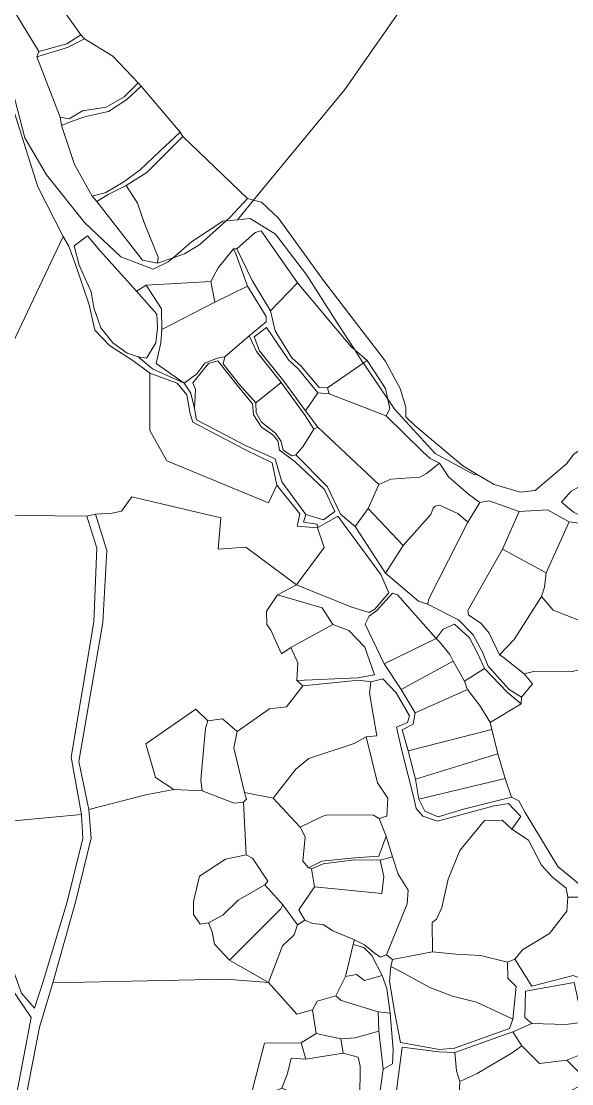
# Model space of a CAD drawing. Header units: metres. Extents: x 542555 to 550520, y 1840485 to 1846995.
# Drawn here: x 546246.8 to 546394.5, y 1842518.6 to 1842803.5 of the extents above; entities that cross this region are included whole.
import ezdxf

# ---------------------------------------------------------------- set-up
doc = ezdxf.new("R2010")
doc.units = ezdxf.units.M
doc.header["$MEASUREMENT"] = 0
doc.layers.add('Level 30', color=7, linetype='Continuous', lineweight=0)

msp = doc.modelspace()

# ---------------------------------------------------------------- linework, layer by layer
at = {"layer": 'Level 30', "color": 7, "linetype": 'Continuous', "lineweight": 0, "flags": 128}
for points in [[(546230.0851, 1842874.3283), (546302.76, 1842896.18), (546335.86, 1842906.13), (546357.54, 1842860.03), (546369.8, 1842833.97), (546367.19, 1842833.37), (546333.63, 1842785.24), (546333.63, 1842785.24), (546309.1565, 1842755.5798), (546307.52, 1842755.99), (546290.15, 1842772.61), (546289.47, 1842773.78), (546278.99, 1842786.11), (546278.21, 1842787.02), (546271.4, 1842794.2), (546263.82, 1842798.86), (546262.79, 1842799.9), (546255.78, 1842809.92), (546252.04, 1842818.23), (546249.97, 1842828.71), (546250.36, 1842832.35), (546245.77, 1842830.13)], [(546409.69, 1842826.66), (546411.9, 1842771.71), (546414.8327, 1842698.9138), (546414.8327, 1842698.9138), (546406.86, 1842695.48), (546402.9252, 1842692.8136), (546395.01, 1842687.45), (546393.08, 1842684.84), (546384.68, 1842677.74), (546380.73, 1842677.22), (546373.64, 1842679.32), (546369.1233, 1842682.0053), (546365.23, 1842684.32), (546352.36, 1842695.1), (546349.99, 1842697.46), (546349.99, 1842700.09), (546348.42, 1842705.09), (546344.48, 1842712.45), (546327.91, 1842734.01), (546315.86, 1842750.72), (546311.31, 1842755.04), (546309.1565, 1842755.5798), (546333.63, 1842785.24), (546367.19, 1842833.37)], [(546244.84, 1842806.42), (546251.5, 1842795.43), (546251.03, 1842793.99), (546257.23, 1842777.84), (546257.61, 1842775.57), (546261.13, 1842765.09), (546265.84, 1842756.65), (546267.13, 1842755.2), (546279.35, 1842739.45), (546283.39, 1842738.65), (546283.39, 1842738.65), (546287.5422, 1842740.1141), (546286.24, 1842738.99), (546282.25, 1842737.05), (546273.51, 1842740.32), (546263.87, 1842749.51), (546253.55, 1842762.34), (546247.82, 1842772.32), (546244.01, 1842786.79)], [(546244.01, 1842786.79), (546247.82, 1842772.32), (546253.55, 1842762.34), (546263.87, 1842749.51), (546273.51, 1842740.32), (546282.25, 1842737.05), (546286.24, 1842738.99), (546287.5422, 1842740.1141), (546290.65, 1842741.21), (546294.74, 1842743.66), (546301.7686, 1842749.9797), (546304.8, 1842750.3), (546308.27, 1842750.66), (546315.01, 1842746.42), (546323.41, 1842735.48), (546331.53, 1842722.7), (546336.2684, 1842715.391), (546336.2684, 1842715.391), (546335.43, 1842716.1), (546320.95, 1842733.37), (546311.17, 1842747.31), (546309.56, 1842746.86), (546304.64, 1842742.47), (546303.79, 1842742.5), (546299.6, 1842737.39), (546297.71, 1842733.73), (546280.32, 1842732.8), (546277.76, 1842731.18), (546267.94, 1842742.03), (546264.61, 1842745.96), (546261, 1842743.33), (546262.39, 1842738.1), (546265.58, 1842731), (546266.27, 1842726.7), (546268.14, 1842721.28), (546271.36, 1842717.34), (546275.22, 1842714.52), (546278.15, 1842713.53), (546282.04, 1842710.33), (546290.51, 1842706.46), (546292.35, 1842703.81), (546293.29, 1842699.73), (546293.82, 1842696.68), (546306.93, 1842689.74), (546314.89, 1842686.2), (546316.71, 1842679.99), (546323.13, 1842671.24), (546322.55, 1842669.23), (546326.21, 1842668.64), (546326.31, 1842667.69), (546320.8, 1842668.16), (546321.56, 1842671.48), (546315.42, 1842679.14), (546314.15, 1842685.11), (546306.81, 1842688.73), (546292.89, 1842696.01), (546292.1, 1842698.25), (546291.21, 1842703.34), (546288.61, 1842706.52), (546281.3, 1842709.14), (546276.75, 1842712.55), (546270.51, 1842716.56), (546266.55, 1842720.69), (546265.07, 1842727.46), (546261.4, 1842738.3), (546259.58, 1842743.22), (546258.04, 1842745.83), (546251.24, 1842759.16), (546239.33, 1842796.8)], [(546231.01, 1842688.77), (546258.04, 1842745.83), (546259.58, 1842743.22), (546261.4, 1842738.3), (546265.07, 1842727.46), (546266.55, 1842720.69), (546270.51, 1842716.56), (546276.75, 1842712.55), (546281.3, 1842709.14), (546281.35, 1842693.77), (546285.89, 1842685.62), (546313.14, 1842674.42), (546315.42, 1842679.14), (546321.56, 1842671.48), (546320.8, 1842668.16), (546326.31, 1842667.69), (546328.11, 1842662.44), (546328.11, 1842662.44), (546320.69, 1842652.37), (546307.06, 1842662.46), (546299.63, 1842661.95), (546300.36, 1842670.37), (546276.49, 1842676.03), (546273.74, 1842672.2), (546271.2, 1842671.59), (546266.74, 1842671.37), (546264.42, 1842670.82), (546238.53, 1842671.12)], [(546396.63, 1842568.64), (546393.48, 1842568.68), (546392.96, 1842571.04), (546389.36, 1842574.05), (546386.34, 1842577.24), (546382.87, 1842583.91), (546378.4, 1842586.9), (546380.86, 1842590.27), (546377.55, 1842593.75), (546373.32, 1842593.07), (546358.47, 1842589.03), (546354.5, 1842590.4), (546352.75, 1842592.41), (546352.2, 1842594.89), (546348.92, 1842607.96), (546347.52, 1842614.25), (546350.41, 1842615.44), (546350.99, 1842617.23), (546347.42, 1842623.45), (546343.84, 1842627.15), (546340.62, 1842626.4), (546337.39, 1842626.82), (546322.38, 1842625.36), (546320.73, 1842626.75), (546337.12, 1842627.48), (546341.56, 1842628.24), (546338.96, 1842635.66), (546334.69, 1842640.15), (546330.42, 1842641.76), (546327.53, 1842646.21), (546315.52, 1842649.68), (546320.69, 1842652.37), (546335.21, 1842646.52), (546340.11, 1842645.02), (546341.64, 1842645.86), (546345.44, 1842650.24), (546343.31, 1842655.16), (546331.74, 1842670.8), (546326.31, 1842667.69), (546326.21, 1842668.64), (546322.55, 1842669.23), (546323.13, 1842671.24), (546327.91, 1842669.87), (546330.97, 1842672.04), (546328.2, 1842677.99), (546320.34, 1842685.42), (546316.06, 1842688.55), (546315.67, 1842691.06), (546314.34, 1842692.66), (546311.31, 1842694.71), (546309.13, 1842697.99), (546308.85, 1842700.92), (546304.75, 1842705.91), (546299.54, 1842712.48), (546297.01, 1842711.73), (546292.87, 1842706.57), (546293.54, 1842704.78), (546293.29, 1842699.73), (546292.35, 1842703.81), (546290.51, 1842706.46), (546293.88, 1842708.98), (546296.11, 1842711.83), (546299.35, 1842713.16), (546301.4, 1842713.55), (546301.02, 1842711.69), (546305.2, 1842706.33), (546309.77, 1842701.24), (546309.87, 1842698.5), (546311.24, 1842696.06), (546315, 1842693.09), (546316.51, 1842690.85), (546317.09, 1842688.51), (546319.43, 1842687.04), (546320.52, 1842687.23), (546328.97, 1842678.65), (546332.43, 1842671.33), (546336.35, 1842668.04), (546344.57, 1842655.57), (546353.36, 1842648.02), (546355.82, 1842647.25), (546364.09, 1842643.05), (546368.07, 1842638.95), (546370.59, 1842634.32), (546372.07, 1842630.55), (546377.71, 1842624.31), (546381.01, 1842622.24), (546380.96, 1842620.53), (546377.2, 1842623.65), (546371.08, 1842629.96), (546369.43, 1842633.7), (546367.06, 1842638.22), (546363.02, 1842641.88), (546360.04, 1842640.48), (546358.13, 1842638.02), (546347.78, 1842649.72), (546346.37, 1842650.16), (546342.17, 1842645.55), (546340.13, 1842643.96), (546339.1, 1842641.84), (546344.18, 1842631.19), (546348.69, 1842624.29), (546352.51, 1842618.04), (546351.96, 1842615.06), (546349, 1842613.52), (546350.6, 1842607.89), (546352.6, 1842600.31), (546353.48, 1842594.91), (546355.12, 1842591.73), (546358.64, 1842590.19), (546365.41, 1842592.23), (546378.34, 1842595.48), (546380.28, 1842594.44), (546382.01, 1842591.38), (546390.78, 1842576.89), (546399.41, 1842569.74)], [(546397.13, 1842668.86), (546393.8, 1842669.33), (546387.99, 1842672.5), (546380.41, 1842672.06), (546372.31, 1842674.9), (546369.86, 1842674.44), (546366.8, 1842676.71), (546361.39, 1842681.33), (546358.99, 1842685.03), (546356.51, 1842686.25), (546354.52, 1842688.03), (546344.71, 1842697.71), (546345.69, 1842699.63), (546345.1457, 1842702.2322), (546347.05, 1842699.45), (546357.83, 1842687.62), (546368.36, 1842681.86), (546369.1233, 1842682.0053), (546373.64, 1842679.32), (546380.73, 1842677.22), (546384.68, 1842677.74), (546393.08, 1842684.84), (546395.01, 1842687.45)], [(546397.29, 1842679.1), (546394.31, 1842677.49), (546391.78, 1842674.57), (546394.93, 1842671.92)], [(546399.41, 1842569.74), (546390.78, 1842576.89), (546382.01, 1842591.38), (546380.28, 1842594.44), (546378.34, 1842595.48), (546376.65, 1842600.51), (546374.7, 1842607.06), (546373.09, 1842613.61), (546372.64, 1842615.52), (546380.96, 1842620.53), (546381.01, 1842622.24), (546383.92, 1842625.88), (546381.75, 1842628.51), (546384.27, 1842629.12), (546394.31, 1842629.08), (546398.29, 1842630.12)], [(546342.31, 1842510.94), (546343.89, 1842522.53), (546346.45, 1842523.94), (546346.61, 1842527.77), (546345.8, 1842537.54), (546344.85, 1842544.17), (546343.64, 1842547.6), (546340.9, 1842552.97), (546338.73, 1842555.14), (546335.82, 1842555.94), (546336.2, 1842557.16), (546338.88, 1842555.89), (546341.46, 1842553.72), (546343.23, 1842552.55), (546344.8, 1842553.14), (546346.4, 1842551.96), (546345.93, 1842550.08), (546345.62, 1842545.99), (546347, 1842537.55), (546348.55, 1842529.69), (546358.98, 1842527.83), (546363.03, 1842528.19), (546377.81, 1842533.41), (546378.7, 1842535.89), (546379.59, 1842544.69), (546377.32, 1842546.96), (546377.25, 1842551.17), (546379.18, 1842552.01), (546383.75, 1842544.75), (546394.88, 1842547.64)], [(546395.18, 1842545.79), (546382.09, 1842543.41), (546381.91, 1842536.34), (546383.77, 1842534.78), (546378.69, 1842532.5), (546363.13, 1842527.02), (546358.87, 1842527.18), (546348.97, 1842528.42), (546345.96, 1842505.2)]]:
    msp.add_lwpolyline(points, dxfattribs=at)
for points in [[(546245.77, 1842830.13), (546250.36, 1842832.35), (546249.97, 1842828.71), (546252.04, 1842818.23), (546255.78, 1842809.92), (546262.79, 1842799.9), (546259.01, 1842797.49), (546251.5, 1842795.43), (546244.84, 1842806.42), (546242.59, 1842813.48), (546242.87, 1842821.35), (546245.77, 1842830.13)], [(546259.22, 1842796.47), (546251.03, 1842793.99), (546251.5, 1842795.43), (546259.01, 1842797.49), (546262.79, 1842799.9), (546263.82, 1842798.86), (546259.22, 1842796.47)], [(546263.82, 1842798.86), (546271.4, 1842794.2), (546278.21, 1842787.02), (546274.44, 1842783.23), (546269.57, 1842780.52), (546263.23, 1842779.51), (546259.7, 1842777.36), (546257.23, 1842777.84), (546251.03, 1842793.99), (546259.22, 1842796.47), (546263.82, 1842798.86)], [(546258.04, 1842745.83), (546231.01, 1842688.77), (546223.35, 1842693.32), (546196.53, 1842683.5), (546171.1, 1842708.85), (546144.57, 1842724.72), (546136.93, 1842731.84), (546123.14, 1842721.8), (546105.81, 1842748.86), (546063.6822, 1842777.7198), (546064.5794, 1842777.8401), (546160.28, 1842771.41), (546212.69, 1842786.13), (546214.49, 1842788.85), (546222.25, 1842790.26), (546230.73, 1842792.9), (546239.33, 1842796.8), (546251.24, 1842759.16), (546258.04, 1842745.83)], [(546278.21, 1842787.02), (546278.99, 1842786.11), (546275.15, 1842782.52), (546270.23, 1842779.31), (546264.11, 1842777.97), (546260.17, 1842776.63), (546257.61, 1842775.57), (546257.23, 1842777.84), (546259.7, 1842777.36), (546263.23, 1842779.51), (546269.57, 1842780.52), (546274.44, 1842783.23), (546278.21, 1842787.02)], [(546278.99, 1842786.11), (546289.47, 1842773.78), (546284.03, 1842768.74), (546278.76, 1842763.71), (546274.37, 1842760.49), (546269.53, 1842757.61), (546265.84, 1842756.65), (546261.13, 1842765.09), (546257.61, 1842775.57), (546260.17, 1842776.63), (546264.11, 1842777.97), (546270.23, 1842779.31), (546275.15, 1842782.52), (546278.99, 1842786.11)], [(546289.47, 1842773.78), (546290.15, 1842772.61), (546285.06, 1842767.52), (546280.49, 1842763), (546274.98, 1842759.53), (546270.16, 1842757.12), (546267.13, 1842755.2), (546265.84, 1842756.65), (546269.53, 1842757.61), (546274.37, 1842760.49), (546278.76, 1842763.71), (546284.03, 1842768.74), (546289.47, 1842773.78)], [(546290.15, 1842772.61), (546307.52, 1842755.99), (546302.87, 1842750.97), (546301.7686, 1842749.9797), (546300.92, 1842749.89), (546292.53, 1842744.42), (546287.5422, 1842740.1141), (546283.39, 1842738.65), (546283.55, 1842740.29), (546279.91, 1842749.33), (546278.04, 1842754.75), (546274.98, 1842759.53), (546280.49, 1842763), (546285.06, 1842767.52), (546290.15, 1842772.61)], [(546274.98, 1842759.53), (546278.04, 1842754.75), (546279.91, 1842749.33), (546283.55, 1842740.29), (546283.39, 1842738.65), (546279.35, 1842739.45), (546267.13, 1842755.2), (546270.16, 1842757.12), (546274.98, 1842759.53)], [(546307.52, 1842755.99), (546309.1565, 1842755.5798), (546304.8, 1842750.3), (546301.7686, 1842749.9797), (546302.87, 1842750.97), (546307.52, 1842755.99)], [(546352.36, 1842695.1), (546365.23, 1842684.32), (546369.1233, 1842682.0053), (546368.36, 1842681.86), (546357.83, 1842687.62), (546347.05, 1842699.45), (546345.1457, 1842702.2322), (546344.55, 1842705.08), (546339.64, 1842712.54), (546336.2684, 1842715.391), (546331.53, 1842722.7), (546323.41, 1842735.48), (546315.01, 1842746.42), (546308.27, 1842750.66), (546304.8, 1842750.3), (546309.1565, 1842755.5798), (546311.31, 1842755.04), (546315.86, 1842750.72), (546327.91, 1842734.01), (546344.48, 1842712.45), (546348.42, 1842705.09), (546349.99, 1842700.09), (546349.99, 1842697.46), (546352.36, 1842695.1)], [(546301.7686, 1842749.9797), (546294.74, 1842743.66), (546290.65, 1842741.21), (546287.5422, 1842740.1141), (546292.53, 1842744.42), (546300.92, 1842749.89), (546301.7686, 1842749.9797)], [(546320.95, 1842733.37), (546313.67, 1842725.91), (546308.78, 1842734.04), (546304.64, 1842742.47), (546309.56, 1842746.86), (546311.17, 1842747.31), (546320.95, 1842733.37)], [(546283.34, 1842721.35), (546282.9, 1842717.3), (546280.41, 1842713.18), (546278.15, 1842713.53), (546275.22, 1842714.52), (546271.36, 1842717.34), (546268.14, 1842721.28), (546266.27, 1842726.7), (546265.58, 1842731), (546262.39, 1842738.1), (546261, 1842743.33), (546264.61, 1842745.96), (546267.94, 1842742.03), (546277.76, 1842731.18), (546283.17, 1842724.96), (546283.34, 1842721.35)], [(546307.48, 1842732.46), (546298.74, 1842728.24), (546297.71, 1842733.73), (546299.6, 1842737.39), (546303.79, 1842742.5), (546304.39, 1842741.13), (546307.48, 1842732.46)], [(546329.4, 1842703.61), (546326.38, 1842703.92), (546321.06, 1842710.29), (546318.52, 1842712.77), (546312.63, 1842721.45), (546309.3, 1842718.92), (546310.74, 1842715.17), (546317.25, 1842707.02), (546323.03, 1842699.06), (546326.37, 1842694.71), (546325.29, 1842694.19), (546322.95, 1842697.8), (546316.57, 1842706.7), (546309.97, 1842715.02), (546308, 1842719.18), (546312.56, 1842722.89), (546312.56, 1842724.32), (546307.48, 1842732.46), (546304.39, 1842741.13), (546303.79, 1842742.5), (546304.64, 1842742.47), (546308.78, 1842734.04), (546313.67, 1842725.91), (546314.95, 1842720.5), (546319.4, 1842713.25), (546321.9, 1842711.03), (546326.73, 1842705.36), (546328.93, 1842705.27), (546329.4, 1842703.61)], [(546282.04, 1842710.33), (546278.15, 1842713.53), (546280.41, 1842713.18), (546282.9, 1842717.3), (546283.34, 1842721.35), (546283.17, 1842724.96), (546277.76, 1842731.18), (546280.32, 1842732.8), (546284.4, 1842726.45), (546284.52, 1842720.87), (546284.27, 1842717.26), (546283.05, 1842711.79), (546290.51, 1842706.46), (546282.04, 1842710.33)], [(546298.74, 1842728.24), (546284.52, 1842720.87), (546284.4, 1842726.45), (546280.32, 1842732.8), (546297.71, 1842733.73), (546298.74, 1842728.24)], [(546307.48, 1842732.46), (546312.56, 1842724.32), (546312.56, 1842722.89), (546308, 1842719.18), (546301.4, 1842713.55), (546299.35, 1842713.16), (546296.11, 1842711.83), (546293.88, 1842708.98), (546290.51, 1842706.46), (546283.05, 1842711.79), (546284.27, 1842717.26), (546284.52, 1842720.87), (546298.74, 1842728.24), (546307.48, 1842732.46)], [(546338.5822, 1842711.822), (546328.93, 1842705.27), (546326.73, 1842705.36), (546321.9, 1842711.03), (546319.4, 1842713.25), (546314.95, 1842720.5), (546313.67, 1842725.91), (546320.95, 1842733.37), (546335.43, 1842716.1), (546336.2684, 1842715.391), (546338.5822, 1842711.822)], [(546326.38, 1842703.92), (546323.03, 1842699.06), (546317.25, 1842707.02), (546310.74, 1842715.17), (546309.3, 1842718.92), (546312.63, 1842721.45), (546318.52, 1842712.77), (546321.06, 1842710.29), (546326.38, 1842703.92)], [(546316.57, 1842706.7), (546309.77, 1842701.24), (546305.2, 1842706.33), (546301.02, 1842711.69), (546301.4, 1842713.55), (546308, 1842719.18), (546309.97, 1842715.02), (546316.57, 1842706.7)], [(546339.64, 1842712.54), (546338.5822, 1842711.822), (546336.2684, 1842715.391), (546339.64, 1842712.54)], [(546314.34, 1842692.66), (546315.67, 1842691.06), (546316.06, 1842688.55), (546320.34, 1842685.42), (546328.2, 1842677.99), (546330.97, 1842672.04), (546327.91, 1842669.87), (546323.13, 1842671.24), (546316.71, 1842679.99), (546314.89, 1842686.2), (546306.93, 1842689.74), (546293.82, 1842696.68), (546293.29, 1842699.73), (546293.54, 1842704.78), (546292.87, 1842706.57), (546297.01, 1842711.73), (546299.54, 1842712.48), (546304.75, 1842705.91), (546308.85, 1842700.92), (546309.13, 1842697.99), (546311.31, 1842694.71), (546314.34, 1842692.66)], [(546344.55, 1842705.08), (546345.1457, 1842702.2322), (546338.59, 1842711.81), (546338.5822, 1842711.822), (546339.64, 1842712.54), (546344.55, 1842705.08)], [(546281.3, 1842709.14), (546288.61, 1842706.52), (546291.21, 1842703.34), (546292.1, 1842698.25), (546292.89, 1842696.01), (546306.81, 1842688.73), (546314.15, 1842685.11), (546315.42, 1842679.14), (546313.14, 1842674.42), (546285.89, 1842685.62), (546281.35, 1842693.77), (546281.3, 1842709.14)], [(546345.1457, 1842702.2322), (546345.69, 1842699.63), (546344.71, 1842697.71), (546329.4, 1842703.61), (546328.93, 1842705.27), (546338.5822, 1842711.822), (546338.59, 1842711.81), (546345.1457, 1842702.2322)], [(546322.39, 1842689.39), (546320.52, 1842687.23), (546319.43, 1842687.04), (546317.09, 1842688.51), (546316.51, 1842690.85), (546315, 1842693.09), (546311.24, 1842696.06), (546309.87, 1842698.5), (546309.77, 1842701.24), (546316.57, 1842706.7), (546322.95, 1842697.8), (546325.29, 1842694.19), (546322.39, 1842689.39)], [(546345.99, 1842680.7), (546342.76, 1842679.28), (546326.37, 1842694.71), (546323.03, 1842699.06), (546326.38, 1842703.92), (546329.4, 1842703.61), (546344.71, 1842697.71), (546354.52, 1842688.03), (546356.51, 1842686.25), (546358.99, 1842685.03), (546355.49, 1842682.29), (546353.76, 1842681.29), (546345.99, 1842680.7)], [(546264.42, 1842670.82), (546267.07, 1842662.21), (546266.31, 1842642.46), (546260.19, 1842606.19), (546262.94, 1842590.79), (546234.09, 1842588.15), (546230.31, 1842598.41), (546218.22, 1842614.92), (546208.34, 1842630.37), (546190.17, 1842647.84), (546149.81, 1842655.88), (546196.53, 1842683.5), (546223.35, 1842693.32), (546231.01, 1842688.77), (546238.53, 1842671.12), (546264.42, 1842670.82)], [(546342.76, 1842679.28), (546339.89, 1842672.88), (546336.35, 1842668.04), (546332.43, 1842671.33), (546328.97, 1842678.65), (546320.52, 1842687.23), (546322.39, 1842689.39), (546325.29, 1842694.19), (546326.37, 1842694.71), (546342.76, 1842679.28)], [(546369.86, 1842674.44), (546366.62, 1842669.19), (546363.92, 1842671.54), (546359.02, 1842673.75), (546357.89, 1842673.49), (546357.32, 1842672.94), (546356.69, 1842671.27), (546349.31, 1842662.98), (546339.89, 1842672.88), (546342.76, 1842679.28), (546345.99, 1842680.7), (546353.76, 1842681.29), (546355.49, 1842682.29), (546358.99, 1842685.03), (546361.39, 1842681.33), (546366.8, 1842676.71), (546369.86, 1842674.44)], [(546413.87, 1842670.27), (546411.78, 1842662.35), (546409.15, 1842665.02), (546394.93, 1842671.92), (546391.78, 1842674.57), (546394.31, 1842677.49), (546397.29, 1842679.1), (546402.67, 1842677), (546410.39, 1842673.33), (546412.99, 1842673.67), (546413.74, 1842673.45), (546413.87, 1842670.27)], [(546313.43, 1842619.17), (546304.75, 1842613.04), (546300.79, 1842616.47), (546296.87, 1842615.96), (546293.67, 1842619.08), (546280.21, 1842609.79), (546282.83, 1842600.76), (546287.71, 1842597.55), (546280.2, 1842596.08), (546264.95, 1842592.16), (546262.23, 1842605.02), (546268.68, 1842642.34), (546269.78, 1842661.58), (546266.74, 1842671.37), (546271.2, 1842671.59), (546273.74, 1842672.2), (546276.49, 1842676.03), (546300.36, 1842670.37), (546299.63, 1842661.95), (546307.06, 1842662.46), (546320.69, 1842652.37), (546315.52, 1842649.68), (546312.57, 1842645.34), (546312.66, 1842641.74), (546313.81, 1842640.23), (546316.6, 1842633.94), (546319.13, 1842635.56), (546321.04, 1842631.44), (546320.73, 1842626.75), (546322.38, 1842625.36), (546317.97, 1842619.67), (546313.43, 1842619.17)], [(546383.92, 1842625.88), (546381.01, 1842622.24), (546377.71, 1842624.31), (546372.07, 1842630.55), (546370.59, 1842634.32), (546368.07, 1842638.95), (546364.09, 1842643.05), (546355.82, 1842647.25), (546356.24, 1842648.83), (546366.62, 1842669.19), (546369.86, 1842674.44), (546372.31, 1842674.9), (546380.41, 1842672.06), (546375.9, 1842661.97), (546366.63, 1842645.5), (546366.79, 1842644.35), (546370.17, 1842642.05), (546372.31, 1842639.42), (546375.14, 1842633.59), (546376.07, 1842633.01), (546381.75, 1842628.51), (546383.92, 1842625.88)], [(546339.89, 1842672.88), (546349.31, 1842662.98), (546344.57, 1842655.57), (546336.35, 1842668.04), (546339.89, 1842672.88)], [(546356.24, 1842648.83), (546355.82, 1842647.25), (546353.36, 1842648.02), (546344.57, 1842655.57), (546349.31, 1842662.98), (546356.69, 1842671.27), (546357.32, 1842672.94), (546357.89, 1842673.49), (546359.02, 1842673.75), (546363.92, 1842671.54), (546366.62, 1842669.19), (546356.24, 1842648.83)], [(546393.8, 1842669.33), (546387.64, 1842655.63), (546375.9, 1842661.97), (546380.41, 1842672.06), (546387.99, 1842672.5), (546393.8, 1842669.33)], [(546335.21, 1842646.52), (546320.69, 1842652.37), (546328.11, 1842662.44), (546326.31, 1842667.69), (546331.74, 1842670.8), (546343.31, 1842655.16), (546345.44, 1842650.24), (546341.64, 1842645.86), (546340.11, 1842645.02), (546335.21, 1842646.52)], [(546409.41, 1842659.84), (546409.92, 1842657.72), (546406.91, 1842647.52), (546406.13, 1842645.99), (546406.16, 1842640.78), (546404.48, 1842639.96), (546400.88, 1842641.63), (546396.88, 1842642.74), (546389.51, 1842645.59), (546386.4, 1842649.23), (546387.14, 1842651.75), (546387.64, 1842655.63), (546393.8, 1842669.33), (546397.13, 1842668.86), (546406.01, 1842664.02), (546407.86, 1842662.46), (546409.41, 1842659.84)], [(546375.9, 1842661.97), (546387.64, 1842655.63), (546387.14, 1842651.75), (546386.4, 1842649.23), (546379.02, 1842637.7), (546375.14, 1842633.59), (546372.31, 1842639.42), (546370.17, 1842642.05), (546366.79, 1842644.35), (546366.63, 1842645.5), (546375.9, 1842661.97)], [(546330.42, 1842641.76), (546319.13, 1842635.56), (546316.6, 1842633.94), (546313.81, 1842640.23), (546312.66, 1842641.74), (546312.57, 1842645.34), (546315.52, 1842649.68), (546327.53, 1842646.21), (546330.42, 1842641.76)], [(546358.13, 1842638.02), (546344.18, 1842631.19), (546339.1, 1842641.84), (546340.13, 1842643.96), (546342.17, 1842645.55), (546346.37, 1842650.16), (546347.78, 1842649.72), (546358.13, 1842638.02)], [(546386.4, 1842649.23), (546389.51, 1842645.59), (546396.88, 1842642.74), (546400.88, 1842641.63), (546404.48, 1842639.96), (546404.09, 1842633.26), (546403.52, 1842630.42), (546398.29, 1842630.12), (546394.31, 1842629.08), (546384.27, 1842629.12), (546381.75, 1842628.51), (546376.07, 1842633.01), (546375.14, 1842633.59), (546379.02, 1842637.7), (546386.4, 1842649.23)], [(546341.56, 1842628.24), (546337.12, 1842627.48), (546320.73, 1842626.75), (546321.04, 1842631.44), (546319.13, 1842635.56), (546330.42, 1842641.76), (546334.69, 1842640.15), (546338.96, 1842635.66), (546341.56, 1842628.24)], [(546371.08, 1842629.96), (546365.75, 1842626.56), (546362.68, 1842631.93), (546361.8, 1842633.75), (546359, 1842637.15), (546358.13, 1842638.02), (546360.04, 1842640.48), (546363.02, 1842641.88), (546367.06, 1842638.22), (546369.43, 1842633.7), (546371.08, 1842629.96)], [(546362.68, 1842631.93), (546348.69, 1842624.29), (546344.18, 1842631.19), (546358.13, 1842638.02), (546359, 1842637.15), (546361.8, 1842633.75), (546362.68, 1842631.93)], [(546365.75, 1842626.56), (546366.56, 1842624.33), (546352.51, 1842618.04), (546348.69, 1842624.29), (546362.68, 1842631.93), (546365.75, 1842626.56)], [(546380.96, 1842620.53), (546372.64, 1842615.52), (546369.98, 1842619.8), (546366.56, 1842624.33), (546365.75, 1842626.56), (546371.08, 1842629.96), (546377.2, 1842623.65), (546380.96, 1842620.53)], [(546340.62, 1842626.4), (546340.23, 1842623.38), (546342.23, 1842611.94), (546339.38, 1842611.64), (546336.12, 1842609.89), (546323.93, 1842605.81), (546320.45, 1842603.01), (546314.39, 1842595.15), (546306.75, 1842596.71), (546303.86, 1842608.68), (546304.75, 1842613.04), (546313.43, 1842619.17), (546317.97, 1842619.67), (546322.38, 1842625.36), (546337.39, 1842626.82), (546340.62, 1842626.4)], [(546380.86, 1842590.27), (546378.4, 1842586.9), (546375.85, 1842589.26), (546371.11, 1842589.21), (546364.46, 1842581.12), (546361.36, 1842573.43), (546359.68, 1842565.9), (546358.17, 1842562.77), (546357.09, 1842561.82), (546357.13, 1842554), (546352.96, 1842553.17), (546346.4, 1842551.96), (546344.8, 1842553.14), (546350.34, 1842566.85), (546350.61, 1842570.53), (546347.92, 1842574.78), (546346.45, 1842579.46), (546344.75, 1842584.96), (546342.79, 1842589.75), (546344.92, 1842590.32), (546345.19, 1842595.22), (546342.37, 1842599.29), (546339.38, 1842611.64), (546342.23, 1842611.94), (546340.23, 1842623.38), (546340.62, 1842626.4), (546343.84, 1842627.15), (546347.42, 1842623.45), (546350.99, 1842617.23), (546350.41, 1842615.44), (546347.52, 1842614.25), (546348.92, 1842607.96), (546352.2, 1842594.89), (546352.75, 1842592.41), (546354.5, 1842590.4), (546358.47, 1842589.03), (546373.32, 1842593.07), (546377.55, 1842593.75), (546380.86, 1842590.27)], [(546373.09, 1842613.61), (546350.6, 1842607.89), (546349, 1842613.52), (546351.96, 1842615.06), (546352.51, 1842618.04), (546366.56, 1842624.33), (546369.98, 1842619.8), (546372.64, 1842615.52), (546373.09, 1842613.61)], [(546287.71, 1842597.55), (546282.83, 1842600.76), (546280.21, 1842609.79), (546293.67, 1842619.08), (546296.87, 1842615.96), (546296.22, 1842613.95), (546294.97, 1842600.11), (546295.35, 1842597.18), (546287.71, 1842597.55)], [(546307.21, 1842594.91), (546306.43, 1842594.14), (546303.93, 1842593.88), (546295.35, 1842597.18), (546294.97, 1842600.11), (546296.22, 1842613.95), (546296.87, 1842615.96), (546300.79, 1842616.47), (546304.75, 1842613.04), (546303.86, 1842608.68), (546306.75, 1842596.71), (546307.21, 1842594.91)], [(546373.09, 1842613.61), (546374.7, 1842607.06), (546352.6, 1842600.31), (546350.6, 1842607.89), (546373.09, 1842613.61)], [(546339.38, 1842611.64), (546342.37, 1842599.29), (546345.19, 1842595.22), (546344.92, 1842590.32), (546342.79, 1842589.75), (546341.27, 1842590.66), (546328.94, 1842590.71), (546327.76, 1842590.36), (546321.6, 1842587.39), (546314.39, 1842595.15), (546320.45, 1842603.01), (546323.93, 1842605.81), (546336.12, 1842609.89), (546339.38, 1842611.64)], [(546374.7, 1842607.06), (546376.65, 1842600.51), (546353.48, 1842594.91), (546352.6, 1842600.31), (546374.7, 1842607.06)], [(546376.65, 1842600.51), (546378.34, 1842595.48), (546365.41, 1842592.23), (546358.64, 1842590.19), (546355.12, 1842591.73), (546353.48, 1842594.91), (546376.65, 1842600.51)], [(546302.71, 1842551.73), (546313.11, 1842545.78), (546301.68, 1842546.68), (546255.29, 1842545.66), (546261.44, 1842567.7), (546265.54, 1842584.44), (546264.95, 1842592.16), (546280.2, 1842596.08), (546287.71, 1842597.55), (546295.35, 1842597.18), (546303.93, 1842593.88), (546306.43, 1842594.14), (546307.11, 1842579.99), (546301.63, 1842578.83), (546294.63, 1842574.26), (546293.06, 1842567.46), (546293.03, 1842563.98), (546294.83, 1842561.42), (546297.01, 1842561.72), (546298, 1842559.36), (546298.65, 1842556.06), (546302.71, 1842551.73)], [(546324.64, 1842576.23), (546325.45, 1842571.43), (546321.28, 1842565.21), (546322.93, 1842562.49), (546320.88, 1842561.23), (546316.95, 1842566.56), (546312.2, 1842571.92), (546312.96, 1842572.96), (546308.88, 1842579.12), (546307.11, 1842579.99), (546306.43, 1842594.14), (546307.21, 1842594.91), (546306.75, 1842596.71), (546314.39, 1842595.15), (546321.6, 1842587.39), (546322.99, 1842584.83), (546322.36, 1842578.26), (546323.91, 1842576.54), (546324.64, 1842576.23)], [(546262.94, 1842590.79), (546263.33, 1842584.39), (546259.12, 1842567.39), (546252.68, 1842546.05), (546250.34, 1842538.87), (546246.85, 1842542.94), (546245.09, 1842547.85), (546240.85, 1842569.29), (546234.09, 1842588.15), (546262.94, 1842590.79)], [(546342.79, 1842589.75), (546344.75, 1842584.96), (546342.75, 1842579.67), (546336.34, 1842579.21), (546327.41, 1842578.29), (546323.91, 1842576.54), (546322.36, 1842578.26), (546322.99, 1842584.83), (546321.6, 1842587.39), (546327.76, 1842590.36), (546328.94, 1842590.71), (546341.27, 1842590.66), (546342.79, 1842589.75)], [(546381.32, 1842554.53), (546379.18, 1842552.01), (546377.25, 1842551.17), (546370.03, 1842552.97), (546363.42, 1842553.38), (546357.13, 1842554), (546357.09, 1842561.82), (546358.17, 1842562.77), (546359.68, 1842565.9), (546361.36, 1842573.43), (546364.46, 1842581.12), (546371.11, 1842589.21), (546375.85, 1842589.26), (546378.4, 1842586.9), (546382.87, 1842583.91), (546386.34, 1842577.24), (546389.36, 1842574.05), (546392.96, 1842571.04), (546393.48, 1842568.68), (546393.13, 1842564.88), (546388.54, 1842558.88), (546381.32, 1842554.53)], [(546346.45, 1842579.46), (546343.13, 1842578.59), (546336.18, 1842578.67), (546327.79, 1842577.55), (546324.64, 1842576.23), (546323.91, 1842576.54), (546327.41, 1842578.29), (546336.34, 1842579.21), (546342.75, 1842579.67), (546344.75, 1842584.96), (546346.45, 1842579.46)], [(546312.96, 1842572.96), (546312.2, 1842571.92), (546305.01, 1842567.84), (546300.9, 1842563.79), (546297.01, 1842561.72), (546294.83, 1842561.42), (546293.03, 1842563.98), (546293.06, 1842567.46), (546294.63, 1842574.26), (546301.63, 1842578.83), (546307.11, 1842579.99), (546308.88, 1842579.12), (546312.96, 1842572.96)], [(546346.45, 1842579.46), (546347.92, 1842574.78), (546350.61, 1842570.53), (546350.34, 1842566.85), (546344.8, 1842553.14), (546343.23, 1842552.55), (546341.46, 1842553.72), (546338.88, 1842555.89), (546336.2, 1842557.16), (546330.36, 1842559.62), (546327.85, 1842561.34), (546324.92, 1842561.57), (546322.93, 1842562.49), (546321.28, 1842565.21), (546325.45, 1842571.43), (546343.53, 1842569.65), (546344.05, 1842574.22), (546343.13, 1842578.59), (546346.45, 1842579.46)], [(546343.53, 1842569.65), (546325.45, 1842571.43), (546324.64, 1842576.23), (546327.79, 1842577.55), (546336.18, 1842578.67), (546343.13, 1842578.59), (546344.05, 1842574.22), (546343.53, 1842569.65)], [(546249.5, 1842536.4), (546245, 1842512.76), (546233.95, 1842514.35), (546217.15, 1842510.49), (546199.96, 1842491.67), (546191.56, 1842482.85), (546181.27, 1842495.06), (546149.76, 1842536.61), (546236.78, 1842571.03), (546242.29, 1842546.94), (546249.5, 1842536.4)], [(546312.2, 1842571.92), (546316.95, 1842566.56), (546316.41, 1842565.52), (546302.71, 1842551.73), (546298.65, 1842556.06), (546298, 1842559.36), (546297.01, 1842561.72), (546300.9, 1842563.79), (546305.01, 1842567.84), (546312.2, 1842571.92)], [(546316.95, 1842566.56), (546320.88, 1842561.23), (546320.04, 1842558.56), (546316.9, 1842555.63), (546313.11, 1842545.78), (546302.71, 1842551.73), (546316.41, 1842565.52), (546316.95, 1842566.56)], [(546395.91, 1842547.23), (546394.88, 1842547.64), (546383.75, 1842544.75), (546379.18, 1842552.01), (546381.32, 1842554.53), (546388.54, 1842558.88), (546393.13, 1842564.88), (546393.48, 1842568.68), (546396.63, 1842568.64), (546400.07, 1842564.26), (546405.42, 1842556.31), (546407.98, 1842552.76), (546409.19, 1842550.48), (546406.43, 1842549.99), (546403.78, 1842549.01), (546395.91, 1842547.23)], [(546336.2, 1842557.16), (546335.82, 1842555.94), (546333.77, 1842547.35), (546331.18, 1842542.19), (546326.18, 1842540.74), (546324.92, 1842538.41), (546320.74, 1842537.23), (546313.11, 1842545.78), (546316.9, 1842555.63), (546320.04, 1842558.56), (546320.88, 1842561.23), (546322.93, 1842562.49), (546324.92, 1842561.57), (546327.85, 1842561.34), (546330.36, 1842559.62), (546336.2, 1842557.16)], [(546336.77, 1842547.93), (546333.77, 1842547.35), (546335.82, 1842555.94), (546338.73, 1842555.14), (546340.9, 1842552.97), (546343.64, 1842547.6), (546338.94, 1842546.26), (546336.77, 1842547.93)], [(546377.25, 1842551.17), (546377.32, 1842546.96), (546379.59, 1842544.69), (546378.7, 1842535.89), (546375.5, 1842537.42), (546368.9, 1842540.44), (546362.53, 1842542.11), (546356.39, 1842544.44), (546348.9, 1842548.49), (546345.93, 1842550.08), (546346.4, 1842551.96), (546352.96, 1842553.17), (546357.13, 1842554), (546363.42, 1842553.38), (546370.03, 1842552.97), (546377.25, 1842551.17)], [(546345.93, 1842550.08), (546348.9, 1842548.49), (546356.39, 1842544.44), (546362.53, 1842542.11), (546368.9, 1842540.44), (546375.5, 1842537.42), (546378.7, 1842535.89), (546377.81, 1842533.41), (546363.03, 1842528.19), (546358.98, 1842527.83), (546348.55, 1842529.69), (546347, 1842537.55), (546345.62, 1842545.99), (546345.93, 1842550.08)], [(546325.95, 1842532.06), (546321.91, 1842529.62), (546312.07, 1842529.53), (546302.97, 1842494.3), (546291.74, 1842493.54), (546249, 1842487.2), (546248.32, 1842516.22), (546251.68, 1842533.76), (546255.29, 1842545.66), (546301.68, 1842546.68), (546313.11, 1842545.78), (546320.74, 1842537.23), (546324.92, 1842538.41), (546325.95, 1842532.06)], [(546345.8, 1842537.54), (546342.52, 1842537.92), (546332.6, 1842540.95), (546331.18, 1842542.19), (546333.77, 1842547.35), (546336.77, 1842547.93), (546338.94, 1842546.26), (546343.64, 1842547.6), (546344.85, 1842544.17), (546345.8, 1842537.54)], [(546395.18, 1842545.79), (546397.5, 1842535.15), (546392.9, 1842534.49), (546383.77, 1842534.78), (546381.91, 1842536.34), (546382.09, 1842543.41), (546395.18, 1842545.79)], [(546342.52, 1842537.92), (546342.73, 1842532.72), (546336.41, 1842530.89), (546332.54, 1842530.61), (546325.95, 1842532.06), (546324.92, 1842538.41), (546326.18, 1842540.74), (546331.18, 1842542.19), (546332.6, 1842540.95), (546342.52, 1842537.92)], [(546346.45, 1842523.94), (546343.89, 1842522.53), (546343.4, 1842527.36), (546342.73, 1842532.72), (546342.52, 1842537.92), (546345.8, 1842537.54), (546346.61, 1842527.77), (546346.45, 1842523.94)], [(546343.89, 1842522.53), (546342.31, 1842510.94), (546337.69, 1842512.6), (546337.67, 1842514.59), (546337.72, 1842523.33), (546337.19, 1842525.75), (546333.15, 1842526.8), (546332.54, 1842530.61), (546336.41, 1842530.89), (546342.73, 1842532.72), (546343.4, 1842527.36), (546343.89, 1842522.53)], [(546369.14, 1842521.34), (546364.51, 1842519.22), (546363.55, 1842522.07), (546363.13, 1842527.02), (546378.69, 1842532.5), (546381.14, 1842528.79), (546378.55, 1842526.92), (546369.14, 1842521.34)], [(546397.5, 1842535.15), (546399.88, 1842527.58), (546393.19, 1842524.96), (546385.8, 1842524.03), (546381.14, 1842528.79), (546378.69, 1842532.5), (546383.77, 1842534.78), (546392.9, 1842534.49), (546397.5, 1842535.15)], [(546318.2, 1842521.39), (546316.71, 1842517.43), (546312.99, 1842515.86), (546313.31, 1842511.99), (546314.58, 1842509.54), (546313.57, 1842506.7), (546316.54, 1842503.74), (546313.92, 1842496.02), (546317.55, 1842487.93), (546312.53, 1842480.52), (546315.06, 1842473.01), (546315.35, 1842472.25), (546316.53, 1842467.57), (546316, 1842467.2), (546311.66, 1842465.57), (546308.31, 1842481.64), (546302.97, 1842494.3), (546312.07, 1842529.53), (546321.91, 1842529.62), (546323.13, 1842525.23), (546319.18, 1842525.51), (546318.2, 1842521.39)], [(546333.15, 1842526.8), (546323.13, 1842525.23), (546321.91, 1842529.62), (546325.95, 1842532.06), (546332.54, 1842530.61), (546333.15, 1842526.8)], [(546337.72, 1842523.33), (546337.67, 1842514.59), (546335.36, 1842514.53), (546330.93, 1842514.59), (546326.39, 1842515.77), (546321.09, 1842515.61), (546316.71, 1842517.43), (546318.2, 1842521.39), (546319.18, 1842525.51), (546323.13, 1842525.23), (546333.15, 1842526.8), (546337.19, 1842525.75), (546337.72, 1842523.33)], [(546364.51, 1842519.22), (546364.18, 1842513.55), (546365.26, 1842507.26), (546357.35, 1842505.08), (546350.04, 1842504.38), (546345.96, 1842505.2), (546348.97, 1842528.42), (546358.87, 1842527.18), (546363.13, 1842527.02), (546363.55, 1842522.07), (546364.51, 1842519.22)], [(546394.35, 1842516.83), (546394.16, 1842516.78), (546386.76, 1842514.79), (546374.78, 1842509.69), (546371.15, 1842508.76), (546369.45, 1842508.12), (546365.26, 1842507.26), (546364.18, 1842513.55), (546364.51, 1842519.22), (546369.14, 1842521.34), (546378.55, 1842526.92), (546381.14, 1842528.79), (546385.8, 1842524.03), (546393.19, 1842524.96), (546396.73, 1842521.39), (546397.08, 1842519.31), (546396.4, 1842517.85), (546394.35, 1842516.83)]]:
    msp.add_lwpolyline(points, close=True, dxfattribs=at)

doc.saveas('drawing.dxf')
